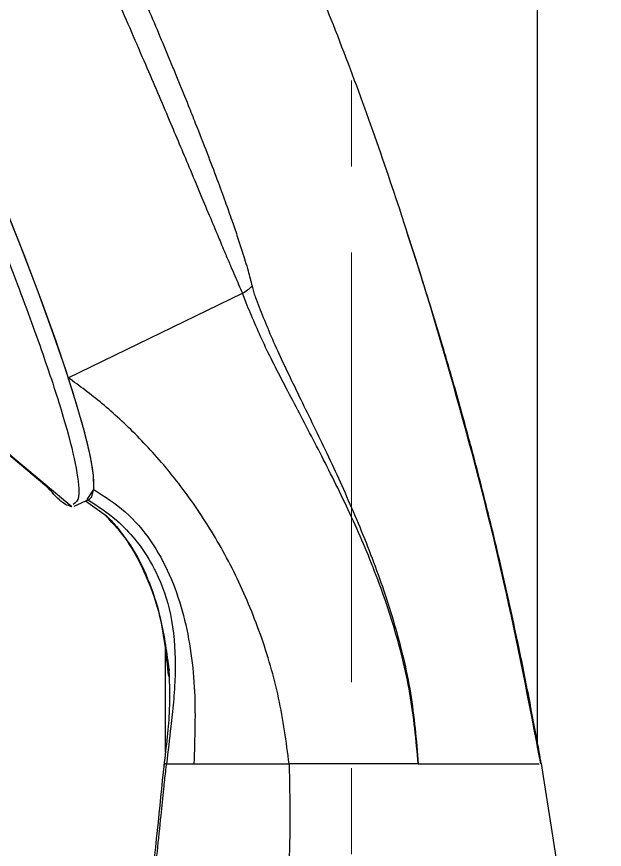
# Model space of a CAD drawing. Header units: millimetres. Extents: x 6110 to 6704, y -3675 to -2835.
# Drawn here: x 6572.9 to 6581.58, y -3205.55 to -3193.24 of the extents above; entities that cross this region are included whole.
import ezdxf

# ---------------------------------------------------------------- set-up
doc = ezdxf.new("R2010")
doc.units = ezdxf.units.MM
doc.header["$LTSCALE"] = 0.1
doc.linetypes.add('CENTERX2', pattern=[101.6, 63.5, -12.7, 12.7, -12.7])
doc.layers.get('0').update_dxf_attribs({"lineweight": 13})
doc.layers.add('CENTER', color=1, linetype='CENTERX2', lineweight=15)

msp = doc.modelspace()

# ---------------------------------------------------------------- linework, layer by layer
at = {"linetype": 'Continuous', "lineweight": 25}
for p, q in [((6580.5918, -3204.0496), (6580.5918, -3181.3456)), ((6573.6618, -3198.5796), (6576.2316, -3197.3304)), ((6576.2883, -3197.4736), (6576.2316, -3197.3304)), ((6572.6274, -3199.585), (6573.3467, -3200.188)), ((6573.7134, -3200.4848), (6572.7512, -3199.6774)), ((6573.9411, -3200.3782), (6574.0392, -3200.2318)), ((6573.7469, -3200.4776), (6573.9743, -3200.3711)), ((6573.9174, -3200.3978), (6574.2277, -3200.6203)), ((6575.0918, -3202.5637), (6575.0918, -3204.1099)), ((6575.1117, -3204.2863), (6575.0817, -3204.2864)), ((6580.6069, -3204.2863), (6580.6152, -3204.2863))]:
    msp.add_line(p, q, dxfattribs=at)
at = {"linetype": 'Continuous', "lineweight": 25, "flags": 128}
for points in [[(6573.9743, -3200.3711), (6574.0097, -3200.3379), (6574.0404, -3200.2178), (6574.033, -3200.0189), (6573.9875, -3199.7428), (6573.9044, -3199.3919), (6573.7844, -3198.9691), (6573.6284, -3198.4782), (6573.4379, -3197.9233), (6573.2144, -3197.309), (6572.9598, -3196.6408), (6572.6764, -3195.9242), (6572.3665, -3195.1654), (6572.0328, -3194.3708), (6571.6781, -3193.5473), (6571.3054, -3192.7018)], [(6571.3574, -3192.8186), (6571.7304, -3193.6677), (6572.0848, -3194.4934), (6572.4175, -3195.2887), (6572.7255, -3196.0466), (6573.0062, -3196.7606), (6573.2573, -3197.4246), (6573.4764, -3198.0327), (6573.6618, -3198.5797)]]:
    msp.add_lwpolyline(points, dxfattribs=at)
at = {"linetype": 'Continuous', "lineweight": 25}
for points, knots in [([(6564.9837, -3181.6773), (6565.0323, -3181.6929), (6565.1305, -3181.7242), (6565.3919, -3182), (6565.7643, -3182.5015), (6566.2672, -3183.2845), (6566.8606, -3184.2963), (6567.5205, -3185.4904), (6568.2376, -3186.8552), (6568.9801, -3188.3268), (6569.74, -3189.8903), (6570.4814, -3191.4736), (6571.1986, -3193.0595), (6571.8555, -3194.5759), (6572.4479, -3196.006), (6572.9467, -3197.2845), (6573.3492, -3198.3961), (6573.636, -3199.2934), (6573.7966, -3199.9574), (6573.8415, -3200.3734), (6573.768, -3200.428), (6573.735, -3200.4525)], [0, 0, 0, 0, 0.0422903, 0.0853302, 0.1389109, 0.1940454, 0.2476263, 0.3027609, 0.3563417, 0.411476, 0.4650566, 0.5201913, 0.5737719, 0.6289064, 0.6824872, 0.7376216, 0.7912024, 0.8463372, 0.8999176, 0.9550518, 1, 1, 1, 1]), ([(6580.6385, -3204.2799), (6580.4669, -3203.3843), (6580.1167, -3201.5574), (6579.4109, -3198.8489), (6578.6045, -3196.1647), (6577.6666, -3193.5218), (6576.5667, -3190.9216), (6575.7632, -3189.2072), (6575.3615, -3188.3502)], [0, 0, 0, 0, 0.1612308, 0.3288965, 0.4965665, 0.6643584, 0.8322079, 1, 1, 1, 1]), ([(6573.2974, -3189.6621), (6573.3312, -3189.735), (6573.3993, -3189.8819), (6573.5014, -3190.1034), (6573.6043, -3190.3276), (6573.7078, -3190.5544), (6573.8118, -3190.7835), (6573.9164, -3191.0149), (6574.0212, -3191.2483), (6574.1513, -3191.5395), (6574.2976, -3191.8696), (6574.462, -3192.2448), (6574.6266, -3192.6221), (6574.7978, -3193.0244), (6574.9718, -3193.4314), (6575.1039, -3193.7492), (6575.1911, -3193.9619), (6575.2393, -3194.0773), (6575.3187, -3194.2737), (6575.4197, -3194.5209), (6575.5641, -3194.8831), (6575.7073, -3195.2491), (6575.8533, -3195.6339), (6575.9738, -3195.9617), (6576.0715, -3196.2368), (6576.1556, -3196.483), (6576.2366, -3196.7343), (6576.3142, -3196.9829), (6576.3564, -3197.1492), (6576.3754, -3197.2243)], [0, 0, 0, 0, 0.0252185, 0.0507734, 0.0766672, 0.1028975, 0.1294658, 0.1563716, 0.1836156, 0.2111992, 0.2587734, 0.3004722, 0.3452681, 0.3954253, 0.4475247, 0.497663, 0.5162199, 0.5294888, 0.5428562, 0.5927933, 0.6280968, 0.6901787, 0.7457297, 0.7947461, 0.8372275, 0.8731745, 0.9121675, 0.960366, 1, 1, 1, 1]), ([(6572.9563, -3189.8308), (6573.2029, -3190.366), (6573.6974, -3191.439), (6574.3109, -3192.8187), (6574.7918, -3193.9255), (6575.1441, -3194.751), (6575.4097, -3195.3816), (6575.6086, -3195.8569), (6575.7568, -3196.2121), (6575.8807, -3196.5084), (6575.979, -3196.7419), (6576.0553, -3196.9219), (6576.139, -3197.1154), (6576.1952, -3197.2458), (6576.2316, -3197.3304)], [0, 0, 0, 0, 0.1820338, 0.3649929, 0.4845676, 0.5923318, 0.6882853, 0.7476352, 0.8026814, 0.8534274, 0.8926299, 0.922646, 0.9498283, 1, 1, 1, 1]), ([(6580.6469, -3204.2863), (6580.6364, -3204.2267), (6580.6098, -3204.0771), (6580.5456, -3203.725), (6580.4373, -3203.1559), (6580.2681, -3202.3271), (6580.047, -3201.3324), (6579.8315, -3200.4464), (6579.6627, -3199.7951), (6579.5519, -3199.3813), (6579.4449, -3198.9926), (6579.3226, -3198.5608), (6579.1837, -3198.0863), (6579.0274, -3197.5695), (6578.8509, -3197.0112), (6578.7275, -3196.6222), (6578.6581, -3196.4209), (6578.6573, -3196.4185)], [0, 0, 0, 0, 0.0223474, 0.0561334, 0.132143, 0.2362761, 0.3685321, 0.5084564, 0.5729981, 0.6170285, 0.6666693, 0.7219227, 0.7827894, 0.8492671, 0.9213584, 0.9990627, 1, 1, 1, 1]), ([(6576.2316, -3197.3304), (6576.2579, -3197.3153), (6576.3105, -3197.2851), (6576.3538, -3197.2446), (6576.3754, -3197.2243)], [0, 0, 0, 0, 0.5000129, 1, 1, 1, 1]), ([(6576.3754, -3197.2243), (6576.3816, -3197.2513), (6576.394, -3197.3054), (6576.4119, -3197.3566), (6576.4209, -3197.3821)], [0, 0, 0, 0, 0.500144, 1, 1, 1, 1]), ([(6576.4208, -3197.3821), (6576.4999, -3197.5863), (6576.6581, -3197.9948), (6576.9982, -3198.7043), (6577.3774, -3199.4794), (6577.7745, -3200.3252), (6578.1575, -3201.2369), (6578.4879, -3202.2105), (6578.7413, -3203.2351), (6578.8003, -3203.9357), (6578.8298, -3204.286)], [0, 0, 0, 0, 0.12500909, 0.25003469, 0.37506037, 0.50009774, 0.6251522, 0.75009915, 0.87505934, 1, 1, 1, 1]), ([(6578.8298, -3204.286), (6578.7977, -3203.9368), (6578.7335, -3203.2381), (6578.4728, -3202.2179), (6578.1256, -3201.2537), (6577.7203, -3200.357), (6577.2994, -3199.5278), (6576.8978, -3198.7692), (6576.5382, -3198.0745), (6576.3716, -3197.6739), (6576.2883, -3197.4736)], [0, 0, 0, 0, 0.1249133, 0.249895, 0.3748041, 0.4998868, 0.62494, 0.7499652, 0.874991, 1, 1, 1, 1]), ([(6576.9237, -3204.286), (6576.8799, -3203.9591), (6576.7922, -3203.3054), (6576.512, -3202.3608), (6576.1442, -3201.4801), (6575.6971, -3200.6914), (6575.2014, -3200.0054), (6574.6821, -3199.4261), (6574.1573, -3198.9436), (6573.827, -3198.701), (6573.6618, -3198.5796)], [0, 0, 0, 0, 0.1249542, 0.2499042, 0.3748684, 0.4998417, 0.6247881, 0.7498675, 0.874916, 1, 1, 1, 1]), ([(6574.0392, -3200.2318), (6574.0399, -3200.1582), (6574.0412, -3200.011), (6573.9702, -3199.6417), (6573.8507, -3199.177), (6573.7247, -3198.7788), (6573.6618, -3198.5797)], [0, 0, 0, 0, 0.2500035, 0.500006, 0.7500073, 1, 1, 1, 1]), ([(6573.7134, -3200.4848), (6573.6663, -3200.4716), (6573.5744, -3200.446), (6573.4124, -3200.2628), (6573.3336, -3200.1737)], [0, 0, 0, 0, 0.5137927, 1, 1, 1, 1]), ([(6574.0392, -3200.2318), (6574.1994, -3200.3344), (6574.52, -3200.5397), (6574.8917, -3200.9803), (6575.1681, -3201.4806), (6575.4158, -3202.2008), (6575.5568, -3203.1477), (6575.5292, -3203.9065), (6575.5155, -3204.2861)], [0, 0, 0, 0, 0.1248911, 0.2498099, 0.3748056, 0.4998758, 0.7498078, 1, 1, 1, 1]), ([(6573.9411, -3200.3782), (6574.0901, -3200.4727), (6574.2444, -3200.5707), (6574.4152, -3200.7224), (6574.5448, -3200.845), (6574.7509, -3201.0865), (6575.0035, -3201.5097), (6575.2043, -3202.1005), (6575.2468, -3202.6525), (6575.2376, -3203.0221), (6575.2277, -3203.2036), (6575.2102, -3203.43), (6575.1695, -3203.7983), (6575.1335, -3204.1025), (6575.1117, -3204.2863)], [0, 0, 0, 0, 0.1206706, 0.1250361, 0.1567565, 0.2430469, 0.3418588, 0.493051, 0.6657792, 0.7177281, 0.746324, 0.7902075, 0.8732452, 1, 1, 1, 1]), ([(6574.2172, -3200.6101), (6574.2687, -3200.6632), (6574.371, -3200.7685), (6574.586, -3201.0589), (6574.8324, -3201.5225), (6575.0522, -3202.1733), (6575.1154, -3202.6517), (6575.1488, -3202.9041)], [0, 0, 0, 0, 0.1067912, 0.2117764, 0.4391745, 0.7041784, 1, 1, 1, 1]), ([(6575.1439, -3202.9951), (6575.1106, -3202.668), (6575.058, -3202.1514), (6574.8226, -3201.4838), (6574.5721, -3200.9976), (6574.3301, -3200.7406), (6574.218, -3200.6216)], [0, 0, 0, 0, 0.3761697, 0.5941696, 0.8120385, 1, 1, 1, 1]), ([(6575.141, -3202.8237), (6575.1518, -3203.0345), (6575.1741, -3203.4686), (6575.1068, -3204.0263), (6575.0722, -3204.313)], [0, 0, 0, 0, 0.4858284, 1, 1, 1, 1]), ([(6575.075, -3204.2864), (6575.0074, -3204.9407), (6574.8828, -3206.1455), (6574.7258, -3207.7982), (6574.6111, -3209.1403), (6574.5302, -3210.1709), (6574.4707, -3210.9833), (6574.4192, -3211.7307), (6574.3653, -3212.5711), (6574.2979, -3213.7231), (6574.2227, -3215.2163), (6574.1508, -3217.0281), (6574.0965, -3218.9795), (6574.0638, -3220.9833), (6574.0626, -3222.3359), (6574.0619, -3223.008)], [0, 0, 0, 0, 0.1051957, 0.19371, 0.2655197, 0.3206333, 0.3590598, 0.3958281, 0.4404527, 0.4937393, 0.5803442, 0.6795273, 0.7836796, 0.8925072, 1, 1, 1, 1]), ([(6574.1072, -3223.0079), (6574.1118, -3222.0303), (6574.1207, -3220.1567), (6574.1888, -3217.4703), (6574.2838, -3215.0317), (6574.3986, -3212.8428), (6574.5231, -3210.9046), (6574.6491, -3209.2176), (6574.7692, -3207.782), (6574.8773, -3206.5978), (6574.9634, -3205.7138), (6575.0265, -3205.093), (6575.0677, -3204.6989), (6575.0932, -3204.4585), (6575.1063, -3204.3366), (6575.1103, -3204.2992), (6575.1117, -3204.2863)], [0, 0, 0, 0, 0.1563474, 0.2996438, 0.4297717, 0.5466447, 0.6502013, 0.7403979, 0.8172047, 0.8806054, 0.9305892, 0.9592685, 0.9803972, 0.9939739, 0.9979305, 1, 1, 1, 1]), ([(6575.1117, -3204.2863), (6575.1515, -3204.2863), (6575.2311, -3204.2862), (6575.4207, -3204.2861), (6575.5155, -3204.2861)], [0, 0, 0, 0, 0.4999992, 1, 1, 1, 1]), ([(6575.5155, -3204.2861), (6575.5768, -3204.2861), (6575.6993, -3204.286), (6576.045, -3204.286), (6576.4661, -3204.286), (6576.7712, -3204.286), (6576.9237, -3204.286)], [0, 0, 0, 0, 0.2500066, 0.5000136, 0.7500146, 1, 1, 1, 1]), ([(6576.9237, -3204.286), (6576.9328, -3204.8048), (6576.951, -3205.8433), (6576.78, -3207.3931), (6576.6777, -3208.9483), (6576.5721, -3210.5043), (6576.4825, -3212.0622), (6576.3521, -3214.6622), (6576.2207, -3218.3102), (6576.2011, -3221.4409), (6576.1914, -3223.0074)], [0, 0, 0, 0, 0.0830929, 0.1663306, 0.2495788, 0.3328409, 0.4161212, 0.4994256, 0.7495206, 1, 1, 1, 1]), ([(6578.8298, -3204.286), (6578.5198, -3204.286), (6577.9, -3204.286), (6577.2491, -3204.286), (6576.9237, -3204.286)], [0, 0, 0, 0, 0.5001172, 1, 1, 1, 1]), ([(6578.8298, -3204.286), (6579.1078, -3204.286), (6579.6635, -3204.286), (6580.2588, -3204.2861), (6580.5898, -3204.2862), (6580.6032, -3204.2862), (6580.6069, -3204.2863)], [0, 0, 0, 0, 0.29557188, 0.5910538, 0.88651894, 1, 1, 1, 1]), ([(6581.5776, -3223.0078), (6581.5714, -3221.4397), (6581.5591, -3218.2987), (6581.5208, -3214.1074), (6581.4097, -3210.4341), (6581.1362, -3207.3259), (6580.8091, -3205.2845), (6580.6484, -3204.2813)], [0, 0, 0, 0, 0.2505643, 0.501896, 0.6697302, 0.8376947, 1, 1, 1, 1])]:
    msp.add_open_spline(points, degree=3, knots=knots, dxfattribs=at)
at = {"layer": 'CENTER'}
msp.add_line((6577.8418, -3084.9683), (6577.8418, -3361.0518), dxfattribs=at)

doc.saveas('drawing.dxf')
